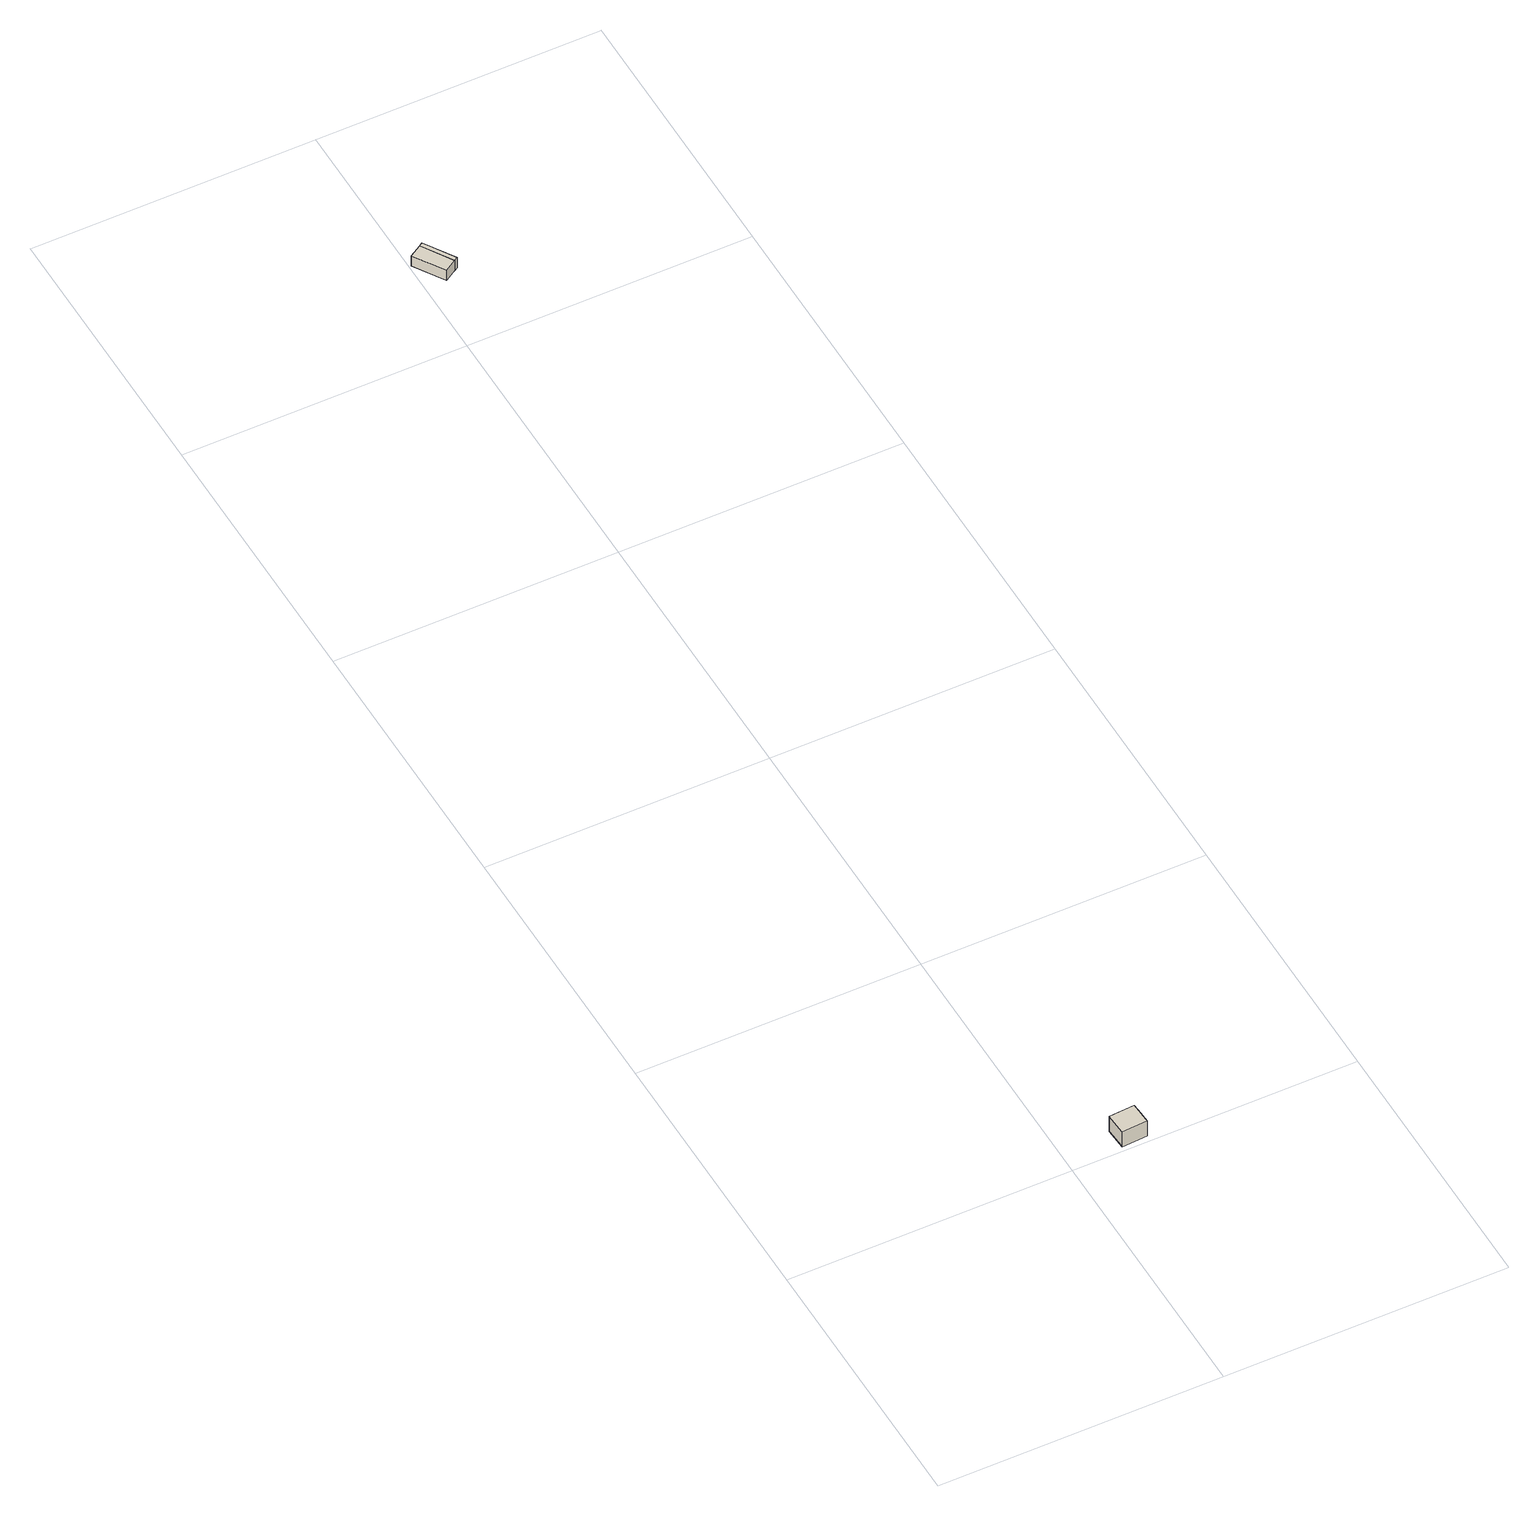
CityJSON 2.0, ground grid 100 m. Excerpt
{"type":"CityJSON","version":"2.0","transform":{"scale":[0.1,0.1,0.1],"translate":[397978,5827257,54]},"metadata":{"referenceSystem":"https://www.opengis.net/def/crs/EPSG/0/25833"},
"CityObjects":{
"building1":{"type":"Building","attributes":{"Gemeindeschluessel":"11000011","BezugspunktDach":"2200","function":"31001_1010","measuredHeight":8.29,"storeysAboveGround":1},"address":[{"country":"Germany","locality":"Berlin","thoroughfareNumber":"19","thoroughfareName":"Florentinestraße"}],"geometry":[{"type":"Solid","lod":"1","boundaries":[[[[0,1,2,3,4]],[[5,6,7,8,9]],[[5,9,4,3]],[[6,5,3,2]],[[7,6,2,1]],[[8,7,1,0]],[[9,8,0,4]]]]}]},
"building2":{"type":"Building","attributes":{"Gemeindeschluessel":"11000011","BezugspunktDach":"2200","function":"31001_2522","measuredHeight":4.53,"storeysAboveGround":1},"address":[{"country":"Germany","locality":"Berlin","thoroughfareNumber":"20 (8)","thoroughfareName":"Bundesstraße 2"}],"geometry":[{"type":"Solid","lod":"1","boundaries":[[[[10,11,12,13]],[[14,15,16,17]],[[14,17,13,12]],[[15,14,12,11]],[[16,15,11,10]],[[17,16,10,13]]]]}]},
"building3":{"type":"Building","attributes":{"Gemeindeschluessel":"11000011","BezugspunktDach":"2200","function":"51009_1610","measuredHeight":4.57,"storeysAboveGround":0},"address":[{"country":"Germany","locality":"Berlin"}],"geometry":[{"type":"Solid","lod":"1","boundaries":[[[[11,18,19,12]],[[20,21,22,23]],[[20,23,12,19]],[[21,20,19,18]],[[22,21,18,11]],[[23,22,11,12]]]]}]}
},
"vertices":[
[181,8,83],[270,13,83],[268,53,83],[266,92,83],[176,86,83],[266,92,16],[268,53,16],[270,13,16],[181,8,16],[176,86,16],
[75,4276,52],[117,4302,52],[51,4409,52],[8,4383,52],[51,4409,7],[117,4302,7],[75,4276,7],[8,4383,7],
[130,4310,52],[63,4417,52],[63,4417,6],[130,4310,6],[117,4302,6],[51,4409,6]
]}
